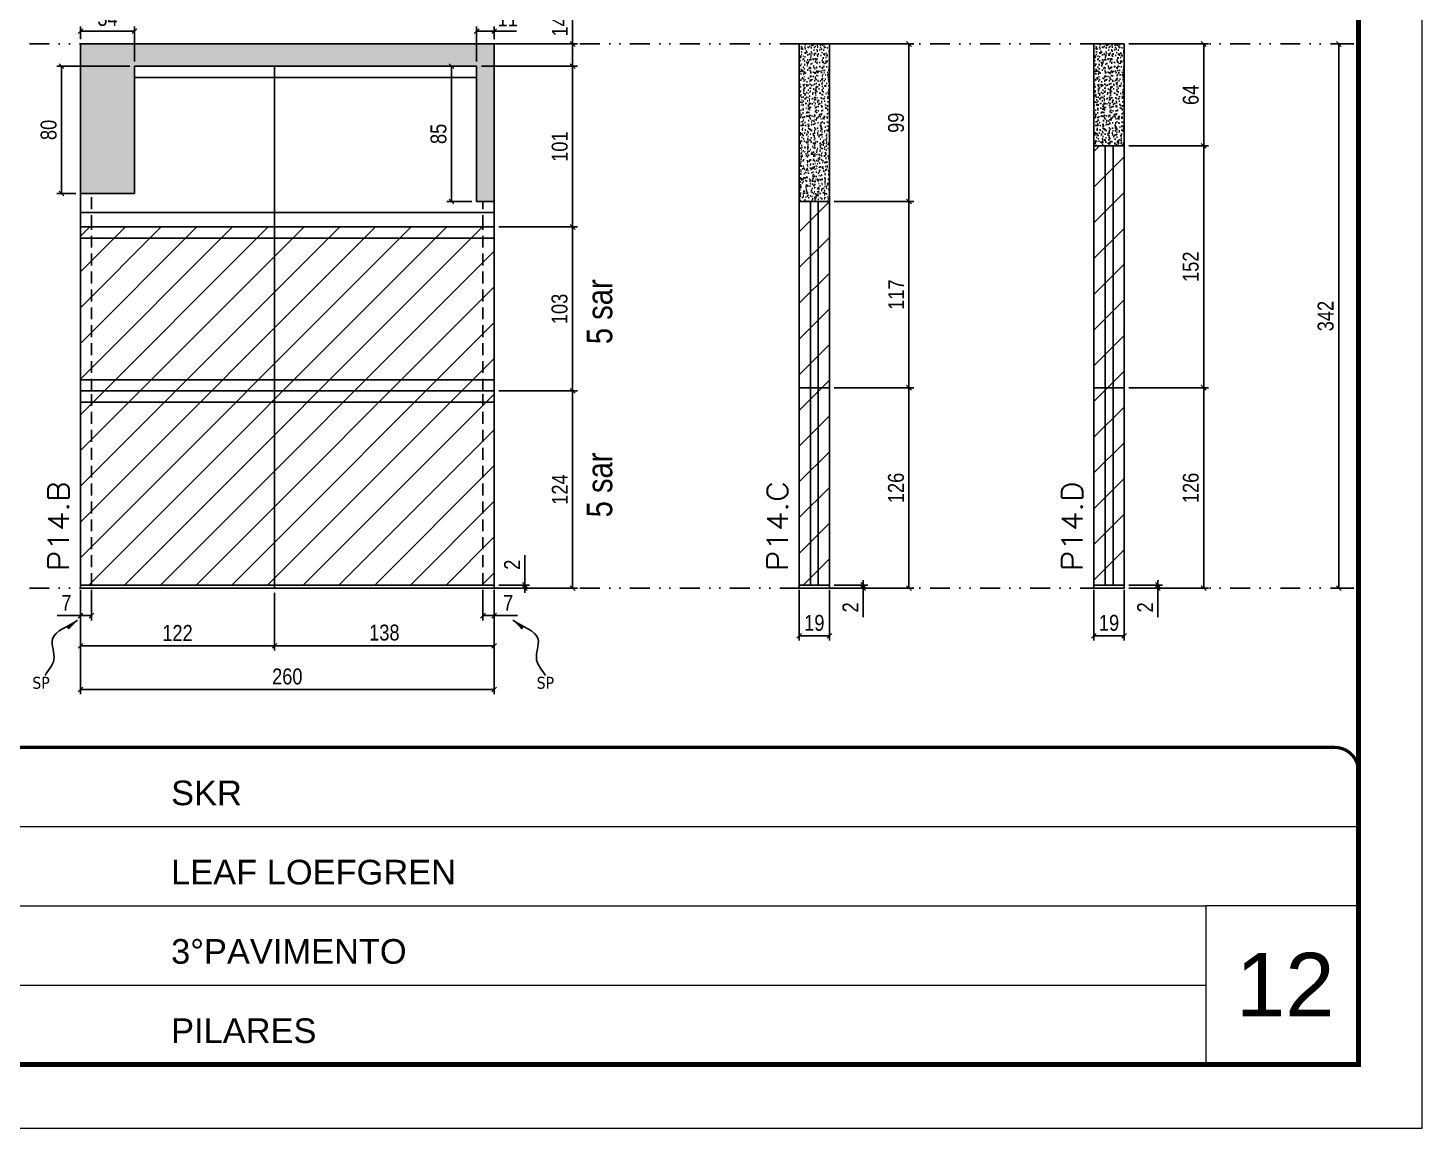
# Model space of a CAD drawing. Extents: x 14400 to 27878, y -21631 to 6985.
# Drawn here: x 19791 to 20667, y 3638 to 4329 of the extents above; entities that cross this region are included whole.
import ezdxf

# ---------------------------------------------------------------- set-up
doc = ezdxf.new("R2010")
doc.units = 0
for name, pattern in [('CONTINUO', [0]), ('DASHED', [0.75, 0.5, -0.25]), ('DIVIDE2', [0.625, 0.25, -0.125, 0, -0.125, 0, -0.125]), ('HIDDEN', [0.375, 0.25, -0.125])]:
    doc.linetypes.add(name, pattern=pattern)
for name, color, linetype, lineweight in [('CARIMBO', 255, 'Continuous', 9), ('Folhas', 255, 'Continuous', 9), ('Hachura', 251, 'Continuous', 9), ('SARRAFO DE PRESSAO', 251, 'DASHED', 9), ('Texto Seção', 7, 'Continuous', 15)]:
    doc.layers.add(name, color=color, linetype=linetype, lineweight=lineweight)
for name, color, linetype in [('COTA', 241, 'Continuous'), ('NOMENCLATURA', 7, 'Continuous'), ('Nível', 160, 'Continuous'), ('Painéis', 200, 'Continuous'), ('SARR_2.2x7', 40, 'Continuous'), ('Sarrafo de Pressão', 42, 'HIDDEN'), ('texto', 7, 'Continuous')]:
    doc.layers.add(name, color=color, linetype=linetype)
doc.styles.add('ARIAL', font='arial.ttf')
doc.styles.add('ARIAL_NARROW', font='ARIALN.TTF', dxfattribs={"height": 0.2})
doc.styles.add('COTA TECNICA', font='techl___.ttf', dxfattribs={"height": 10})
doc.styles.add('COTA TECNICA-50', font='techl___.ttf', dxfattribs={"height": 10})
doc.styles.add('REGUA-120', font='ROMANS.shx', dxfattribs={"height": 15})
doc.styles.get("Standard").update_dxf_attribs({"font": 'arial.ttf'})
doc.dimstyles.new('COTA PAINEL-50', dxfattribs={"dimtxt": 10, "dimasz": 3, "dimexe": 3, "dimexo": 3, "dimgap": 3, "dimtad": 1, "dimdec": 1, "dimzin": 12, "dimdsep": 46, "dimtxsty": 'COTA TECNICA-50', "dimblk1": 'OBLIQUE', "dimblk2": 'OBLIQUE', "dimsah": 1, "dimcen": 0.9, "dimclrd": 4, "dimclre": 4, "dimclrt": 240, "dimadec": 1, "dimazin": 3, "dimtfac": 1, "dimtdec": 1, "dimtmove": 0, "dimatfit": 3, "dimfxl": 1, "dimtolj": 1, "dimtzin": 12, "dimarcsym": 0})
doc.dimstyles.new('PAINEL', dxfattribs={"dimtxt": 10, "dimasz": 3, "dimexe": 3, "dimexo": 3, "dimgap": 3, "dimtad": 1, "dimdec": 1, "dimzin": 12, "dimdsep": 46, "dimtxsty": 'COTA TECNICA', "dimblk1": 'OBLIQUE', "dimblk2": 'OBLIQUE', "dimsah": 1, "dimcen": 0.9, "dimclrd": 4, "dimclre": 4, "dimclrt": 240, "dimadec": 1, "dimazin": 3, "dimtfac": 1, "dimtdec": 1, "dimtmove": 0, "dimatfit": 3, "dimfxl": 1, "dimtolj": 1, "dimtzin": 12, "dimarcsym": 0})
doc.dimstyles.get("Standard").update_dxf_attribs({"dimtxt": 0.18, "dimasz": 0.18, "dimexe": 0.18, "dimexo": 0.0625, "dimgap": 0.09, "dimtad": 0, "dimtih": 1, "dimtoh": 1, "dimdec": 4, "dimzin": 0, "dimdsep": 46, "dimtxsty": 'Standard', "dimcen": 0.09, "dimadec": 0, "dimazin": 0, "dimtfac": 1, "dimtdec": 4, "dimtofl": 0, "dimtmove": 0, "dimatfit": 3, "dimfxl": 1, "dimtolj": 1, "dimtzin": 0, "dimarcsym": 0})

# ---------------------------------------------------------------- blocks, each defined once
blk = doc.blocks.new('9999999999')
at = {"color": 30, "linetype": 'CONTINUO'}
for p, q in [((98564.56, 34379.64), (99583.98, 34379.64)), ((98564.56, 34329.83), (99487.98, 34329.83)), ((99583.98, 34329.83), (99487.98, 34329.83)), ((99487.98, 34329.83), (99487.98, 34230.21)), ((98564.56, 34280.02), (99487.98, 34280.02))]:
    blk.add_line(p, q, dxfattribs=at)
at = {"color": 30, "linetype": 'CONTINUO', "const_width": 2}
blk.add_lwpolyline([(99583.98, 34230.21), (99583.98, 34414.45, 0.414214), (99568.98, 34429.45), (98228.98, 34429.45, 0.414214), (98213.98, 34414.45), (98213.98, 34245.21, 0.414214), (98228.98, 34230.21), (99583.98, 34230.21)], format="xyb", dxfattribs=at)
at = {"layer": 'Folhas'}
blk.add_lwpolyline([(98138.98, 34190.21), (99623.98, 34190.21), (99623.98, 35240.21), (98138.98, 35240.21)], close=True, dxfattribs=at)
at = {"layer": 'Folhas', "color": 30, "const_width": 3}
blk.add_lwpolyline([(98213.98, 34230.21), (99583.98, 34230.21), (99583.98, 35200.21), (98213.98, 35200.21)], close=True, dxfattribs=at)
at = {"color": 7, "linetype": 'Continuous', "ltscale": 5, "style": 'ARIAL'}
for s, height, p in [('SKR', 15.483, (98837.68, 34393.13)), ('LEAF LOEFGREN', 15.4829, (98837.68, 34343.32)), ('3°PAVIMENTO', 15.4829, (98837.68, 34293.51)), ('PILARES', 15.483, (98837.68, 34243.7))]:
    blk.add_text(s, height=height, dxfattribs=at).set_placement(p)
blk = doc.blocks.new('_Oblique')
at = {"color": 0, "linetype": 'ByBlock', "lineweight": -2}
blk.add_line((-0.5, -0.5), (0.5, 0.5), dxfattribs=at)
blk = doc.blocks.new('*D787')
at = {"layer": 'COTA', "color": 4, "lineweight": -2, "transparency": 16777216}
for p, q in [((20460.69, 3975.86), (20460.69, 3943.97)), ((20479.69, 3975.86), (20479.69, 3943.97)), ((20460.69, 3946.97), (20479.69, 3946.97))]:
    blk.add_line(p, q, dxfattribs=at)
at = {"layer": 'Defpoints', "color": 0, "transparency": 16777216}
for p in [(20460.69, 3978.86), (20479.69, 3978.86), (20479.69, 3946.97)]:
    blk.add_point(p, dxfattribs=at)
at = {"layer": 'COTA', "color": 4, "lineweight": -2, "transparency": 16777216, "xscale": 3, "yscale": 3, "zscale": 3, "rotation": 180}
blk.add_blockref('_Oblique', (20460.69, 3946.97), dxfattribs=at)
at = {"layer": 'COTA', "color": 4, "lineweight": -2, "transparency": 16777216, "xscale": 3, "yscale": 3, "zscale": 3}
blk.add_blockref('_Oblique', (20479.69, 3946.97), dxfattribs=at)
at = {"layer": 'COTA', "color": 240, "transparency": 16777216, "insert": (20470.19, 3955.05), "char_height": 10, "attachment_point": 5, "style": 'COTA TECNICA'}
blk.add_mtext('\\A1;19', dxfattribs=at)
blk = doc.blocks.new('*D788')
at = {"layer": 'COTA', "color": 4, "lineweight": -2, "transparency": 16777216}
for p, q in [((20482.69, 3978.86), (20503.88, 3978.86)), ((20500.88, 3978.86), (20500.88, 3981.86)), ((20500.88, 3978.86), (20500.88, 3976.86)), ((20482.69, 3976.86), (20503.88, 3976.86)), ((20500.88, 3976.86), (20500.88, 3958.75))]:
    blk.add_line(p, q, dxfattribs=at)
at = {"layer": 'Defpoints', "color": 0, "transparency": 16777216}
for p in [(20479.69, 3978.86), (20500.88, 3978.86), (20479.69, 3976.86)]:
    blk.add_point(p, dxfattribs=at)
at = {"layer": 'COTA', "color": 4, "lineweight": -2, "transparency": 16777216, "xscale": 3, "yscale": 3, "zscale": 3}
for p, rotation in [((20500.88, 3978.86), 270), ((20500.88, 3976.86), 90)]:
    blk.add_blockref('_Oblique', p, dxfattribs=dict(at, rotation=rotation))
at = {"layer": 'COTA', "color": 240, "transparency": 16777216, "insert": (20492.88, 3964.8), "char_height": 10, "attachment_point": 5, "rotation": 90, "style": 'COTA TECNICA-50'}
blk.add_mtext('\\A1;2', dxfattribs=at)
blk = doc.blocks.new('*D794')
at = {"layer": 'COTA', "color": 4, "linetype": 'ByBlock', "lineweight": -2, "transparency": 16777216}
for p, q in [((20482.69, 4318.86), (20532.68, 4318.86)), ((20529.68, 4318.86), (20529.68, 4254.86)), ((20482.69, 4254.86), (20532.68, 4254.86))]:
    blk.add_line(p, q, dxfattribs=at)
at = {"layer": 'Defpoints', "color": 0, "linetype": 'ByBlock', "transparency": 16777216}
for p in [(20479.69, 4318.86), (20479.69, 4254.86), (20529.68, 4254.86)]:
    blk.add_point(p, dxfattribs=at)
at = {"layer": 'COTA', "color": 4, "linetype": 'ByBlock', "lineweight": -2, "transparency": 16777216, "xscale": 3, "yscale": 3, "zscale": 3}
for p, rotation in [((20529.68, 4318.86), 90), ((20529.68, 4254.86), 270)]:
    blk.add_blockref('_Oblique', p, dxfattribs=dict(at, rotation=rotation))
at = {"layer": 'COTA', "color": 240, "linetype": 'ByBlock', "transparency": 16777216, "insert": (20521.58, 4286.86), "char_height": 10, "attachment_point": 5, "rotation": 90, "style": 'COTA TECNICA'}
blk.add_mtext('\\A1;64', dxfattribs=at)
blk = doc.blocks.new('*D789')
at = {"layer": 'COTA', "color": 4, "lineweight": -2, "transparency": 16777216}
for p, q in [((20482.69, 4102.86), (20532.68, 4102.86)), ((20529.68, 3976.86), (20529.68, 4102.86)), ((20482.69, 3976.86), (20532.68, 3976.86))]:
    blk.add_line(p, q, dxfattribs=at)
at = {"layer": 'Defpoints', "color": 0, "transparency": 16777216}
for p in [(20479.69, 4102.86), (20529.68, 4102.86), (20479.69, 3976.86)]:
    blk.add_point(p, dxfattribs=at)
at = {"layer": 'COTA', "color": 4, "lineweight": -2, "transparency": 16777216, "xscale": 3, "yscale": 3, "zscale": 3}
for p, rotation in [((20529.68, 4102.86), 90), ((20529.68, 3976.86), 270)]:
    blk.add_blockref('_Oblique', p, dxfattribs=dict(at, rotation=rotation))
at = {"layer": 'COTA', "color": 240, "transparency": 16777216, "insert": (20521.58, 4039.86), "char_height": 10, "attachment_point": 5, "rotation": 90, "style": 'COTA TECNICA-50'}
blk.add_mtext('\\A1;126', dxfattribs=at)
blk = doc.blocks.new('*D795')
at = {"layer": 'COTA', "color": 4, "lineweight": -2, "transparency": 16777216}
for p, q in [((20482.69, 4254.86), (20532.68, 4254.86)), ((20529.68, 4102.86), (20529.68, 4254.86)), ((20482.69, 4102.86), (20532.68, 4102.86))]:
    blk.add_line(p, q, dxfattribs=at)
at = {"layer": 'Defpoints', "color": 0, "transparency": 16777216}
for p in [(20479.69, 4254.86), (20529.68, 4254.86), (20479.69, 4102.86)]:
    blk.add_point(p, dxfattribs=at)
at = {"layer": 'COTA', "color": 4, "lineweight": -2, "transparency": 16777216, "xscale": 3, "yscale": 3, "zscale": 3}
for p, rotation in [((20529.68, 4254.86), 90), ((20529.68, 4102.86), 270)]:
    blk.add_blockref('_Oblique', p, dxfattribs=dict(at, rotation=rotation))
at = {"layer": 'COTA', "color": 240, "transparency": 16777216, "insert": (20521.57, 4178.86), "char_height": 10, "attachment_point": 5, "rotation": 90, "style": 'COTA TECNICA'}
blk.add_mtext('\\A1;152', dxfattribs=at)
blk = doc.blocks.new('*D1877')
at = {"layer": 'COTA', "color": 4, "lineweight": -2, "transparency": 16777216}
for p, q in [((20623.97, 4318.86), (20611.59, 4318.86)), ((20614.59, 3976.86), (20614.59, 4318.86)), ((20623.97, 3976.86), (20611.59, 3976.86))]:
    blk.add_line(p, q, dxfattribs=at)
at = {"layer": 'Defpoints', "color": 0, "transparency": 16777216}
for p in [(20614.59, 4318.86), (20626.97, 4318.86), (20626.97, 3976.86)]:
    blk.add_point(p, dxfattribs=at)
at = {"layer": 'COTA', "color": 4, "lineweight": -2, "transparency": 16777216, "xscale": 3, "yscale": 3, "zscale": 3}
for p, rotation in [((20614.59, 4318.86), 90), ((20614.59, 3976.86), 270)]:
    blk.add_blockref('_Oblique', p, dxfattribs=dict(at, rotation=rotation))
at = {"layer": 'COTA', "color": 240, "transparency": 16777216, "insert": (20606.37, 4147.86), "char_height": 10, "attachment_point": 5, "rotation": 90, "style": 'COTA TECNICA'}
blk.add_mtext('\\A1;342', dxfattribs=at)
blk = doc.blocks.new('*D4103')
at = {"layer": 'COTA', "color": 4, "lineweight": -2, "transparency": 16777216}
for p, q in [((20275.46, 3975.86), (20275.46, 3943.97)), ((20294.46, 3975.86), (20294.46, 3943.97)), ((20275.46, 3946.97), (20294.46, 3946.97))]:
    blk.add_line(p, q, dxfattribs=at)
at = {"layer": 'Defpoints', "color": 0, "transparency": 16777216}
for p in [(20275.46, 3978.86), (20294.46, 3978.86), (20294.46, 3946.97)]:
    blk.add_point(p, dxfattribs=at)
at = {"layer": 'COTA', "color": 4, "lineweight": -2, "transparency": 16777216, "xscale": 3, "yscale": 3, "zscale": 3, "rotation": 180}
blk.add_blockref('_Oblique', (20275.46, 3946.97), dxfattribs=at)
at = {"layer": 'COTA', "color": 4, "lineweight": -2, "transparency": 16777216, "xscale": 3, "yscale": 3, "zscale": 3}
blk.add_blockref('_Oblique', (20294.46, 3946.97), dxfattribs=at)
at = {"layer": 'COTA', "color": 240, "transparency": 16777216, "insert": (20284.96, 3955.05), "char_height": 10, "attachment_point": 5, "style": 'COTA TECNICA'}
blk.add_mtext('\\A1;19', dxfattribs=at)
blk = doc.blocks.new('*D4104')
at = {"layer": 'COTA', "color": 4, "lineweight": -2, "transparency": 16777216}
for p, q in [((20297.46, 3978.86), (20318.65, 3978.86)), ((20315.65, 3978.86), (20315.65, 3981.86)), ((20315.65, 3978.86), (20315.65, 3976.86)), ((20297.46, 3976.86), (20318.65, 3976.86)), ((20315.65, 3976.86), (20315.65, 3958.75))]:
    blk.add_line(p, q, dxfattribs=at)
at = {"layer": 'Defpoints', "color": 0, "transparency": 16777216}
for p in [(20294.46, 3978.86), (20315.65, 3978.86), (20294.46, 3976.86)]:
    blk.add_point(p, dxfattribs=at)
at = {"layer": 'COTA', "color": 4, "lineweight": -2, "transparency": 16777216, "xscale": 3, "yscale": 3, "zscale": 3}
for p, rotation in [((20315.65, 3978.86), 270), ((20315.65, 3976.86), 90)]:
    blk.add_blockref('_Oblique', p, dxfattribs=dict(at, rotation=rotation))
at = {"layer": 'COTA', "color": 240, "transparency": 16777216, "insert": (20307.65, 3964.8), "char_height": 10, "attachment_point": 5, "rotation": 90, "style": 'COTA TECNICA-50'}
blk.add_mtext('\\A1;2', dxfattribs=at)
blk = doc.blocks.new('*D4105')
at = {"layer": 'COTA', "color": 4, "linetype": 'ByBlock', "lineweight": -2, "transparency": 16777216}
for p, q in [((20297.46, 4318.86), (20347.45, 4318.86)), ((20344.45, 4318.86), (20344.45, 4219.86)), ((20297.46, 4219.86), (20347.45, 4219.86))]:
    blk.add_line(p, q, dxfattribs=at)
at = {"layer": 'Defpoints', "color": 0, "linetype": 'ByBlock', "transparency": 16777216}
for p in [(20294.46, 4318.86), (20294.46, 4219.86), (20344.45, 4219.86)]:
    blk.add_point(p, dxfattribs=at)
at = {"layer": 'COTA', "color": 4, "linetype": 'ByBlock', "lineweight": -2, "transparency": 16777216, "xscale": 3, "yscale": 3, "zscale": 3}
for p, rotation in [((20344.45, 4318.86), 90), ((20344.45, 4219.86), 270)]:
    blk.add_blockref('_Oblique', p, dxfattribs=dict(at, rotation=rotation))
at = {"layer": 'COTA', "color": 240, "linetype": 'ByBlock', "transparency": 16777216, "insert": (20336.36, 4269.36), "char_height": 10, "attachment_point": 5, "rotation": 90, "style": 'COTA TECNICA'}
blk.add_mtext('\\A1;99', dxfattribs=at)
blk = doc.blocks.new('*D4106')
at = {"layer": 'COTA', "color": 4, "lineweight": -2, "transparency": 16777216}
for p, q in [((20297.46, 4102.86), (20347.45, 4102.86)), ((20344.45, 3976.86), (20344.45, 4102.86)), ((20297.46, 3976.86), (20347.45, 3976.86))]:
    blk.add_line(p, q, dxfattribs=at)
at = {"layer": 'Defpoints', "color": 0, "transparency": 16777216}
for p in [(20294.46, 4102.86), (20344.45, 4102.86), (20294.46, 3976.86)]:
    blk.add_point(p, dxfattribs=at)
at = {"layer": 'COTA', "color": 4, "lineweight": -2, "transparency": 16777216, "xscale": 3, "yscale": 3, "zscale": 3}
for p, rotation in [((20344.45, 4102.86), 90), ((20344.45, 3976.86), 270)]:
    blk.add_blockref('_Oblique', p, dxfattribs=dict(at, rotation=rotation))
at = {"layer": 'COTA', "color": 240, "transparency": 16777216, "insert": (20336.34, 4039.86), "char_height": 10, "attachment_point": 5, "rotation": 90, "style": 'COTA TECNICA-50'}
blk.add_mtext('\\A1;126', dxfattribs=at)
blk = doc.blocks.new('*D4107')
at = {"layer": 'COTA', "color": 4, "lineweight": -2, "transparency": 16777216}
for p, q in [((20297.46, 4219.86), (20347.45, 4219.86)), ((20344.45, 4102.86), (20344.45, 4219.86)), ((20297.46, 4102.86), (20347.45, 4102.86))]:
    blk.add_line(p, q, dxfattribs=at)
at = {"layer": 'Defpoints', "color": 0, "transparency": 16777216}
for p in [(20294.46, 4219.86), (20344.45, 4219.86), (20294.46, 4102.86)]:
    blk.add_point(p, dxfattribs=at)
at = {"layer": 'COTA', "color": 4, "lineweight": -2, "transparency": 16777216, "xscale": 3, "yscale": 3, "zscale": 3}
for p, rotation in [((20344.45, 4219.86), 90), ((20344.45, 4102.86), 270)]:
    blk.add_blockref('_Oblique', p, dxfattribs=dict(at, rotation=rotation))
at = {"layer": 'COTA', "color": 240, "transparency": 16777216, "insert": (20336.37, 4161.36), "char_height": 10, "attachment_point": 5, "rotation": 90, "style": 'COTA TECNICA'}
blk.add_mtext('\\A1;117', dxfattribs=at)
blk = doc.blocks.new('*D4109')
at = {"layer": 'COTA', "color": 4, "lineweight": -2, "transparency": 16777216}
for p, q in [((19823.7, 3975.86), (19823.7, 3910.24)), ((20083.7, 3975.86), (20083.7, 3910.24)), ((20083.7, 3913.24), (19823.7, 3913.24))]:
    blk.add_line(p, q, dxfattribs=at)
at = {"layer": 'Defpoints', "color": 0, "transparency": 16777216}
for p in [(19823.7, 3978.86), (20083.7, 3978.86), (19823.7, 3913.24)]:
    blk.add_point(p, dxfattribs=at)
at = {"layer": 'COTA', "color": 4, "lineweight": -2, "transparency": 16777216, "xscale": 3, "yscale": 3, "zscale": 3, "rotation": 180}
blk.add_blockref('_Oblique', (19823.7, 3913.24), dxfattribs=at)
at = {"layer": 'COTA', "color": 4, "lineweight": -2, "transparency": 16777216, "xscale": 3, "yscale": 3, "zscale": 3}
blk.add_blockref('_Oblique', (20083.7, 3913.24), dxfattribs=at)
at = {"layer": 'COTA', "color": 240, "transparency": 16777216, "insert": (19953.7, 3921.35), "char_height": 10, "attachment_point": 5, "style": 'COTA TECNICA'}
blk.add_mtext('\\A1;260', dxfattribs=at)
blk = doc.blocks.new('*D4110')
at = {"layer": 'COTA', "color": 4, "lineweight": -2, "transparency": 16777216}
for p, q in [((20076.7, 3975.86), (20076.7, 3956.62)), ((20083.7, 3973.86), (20083.7, 3956.62)), ((20076.7, 3959.62), (20083.7, 3959.62)), ((20083.7, 3959.62), (20098.43, 3959.62))]:
    blk.add_line(p, q, dxfattribs=at)
at = {"layer": 'Defpoints', "color": 0, "transparency": 16777216}
for p in [(20076.7, 3978.86), (20083.7, 3976.86), (20083.7, 3959.62)]:
    blk.add_point(p, dxfattribs=at)
at = {"layer": 'COTA', "color": 4, "lineweight": -2, "transparency": 16777216, "xscale": 3, "yscale": 3, "zscale": 3, "rotation": 180}
blk.add_blockref('_Oblique', (20076.7, 3959.62), dxfattribs=at)
at = {"layer": 'COTA', "color": 4, "lineweight": -2, "transparency": 16777216, "xscale": 3, "yscale": 3, "zscale": 3}
blk.add_blockref('_Oblique', (20083.7, 3959.62), dxfattribs=at)
at = {"layer": 'COTA', "color": 240, "transparency": 16777216, "insert": (20092.56, 3967.69), "char_height": 10, "attachment_point": 5, "style": 'COTA TECNICA-50'}
blk.add_mtext('\\A1;7', dxfattribs=at)
blk = doc.blocks.new('*D4111')
at = {"layer": 'COTA', "color": 4, "lineweight": -2, "transparency": 16777216}
for p, q in [((19823.7, 3973.86), (19823.7, 3956.62)), ((19830.7, 3975.86), (19830.7, 3956.62)), ((19823.7, 3959.62), (19808.97, 3959.62)), ((19830.7, 3959.62), (19823.7, 3959.62))]:
    blk.add_line(p, q, dxfattribs=at)
at = {"layer": 'Defpoints', "color": 0, "transparency": 16777216}
for p in [(19830.7, 3978.86), (19823.7, 3976.86), (19823.7, 3959.62)]:
    blk.add_point(p, dxfattribs=at)
at = {"layer": 'COTA', "color": 4, "lineweight": -2, "transparency": 16777216, "xscale": 3, "yscale": 3, "zscale": 3, "rotation": 180}
blk.add_blockref('_Oblique', (19823.7, 3959.62), dxfattribs=at)
at = {"layer": 'COTA', "color": 4, "lineweight": -2, "transparency": 16777216, "xscale": 3, "yscale": 3, "zscale": 3}
blk.add_blockref('_Oblique', (19830.7, 3959.62), dxfattribs=at)
at = {"layer": 'COTA', "color": 240, "transparency": 16777216, "insert": (19814.83, 3967.69), "char_height": 10, "attachment_point": 5, "style": 'COTA TECNICA-50'}
blk.add_mtext('\\A1;7', dxfattribs=at)
blk = doc.blocks.new('*D4112')
at = {"layer": 'COTA', "color": 4, "lineweight": -2, "transparency": 16777216}
for p, q in [((20102.96, 3978.86), (20102.96, 3997.66)), ((20086.7, 3978.86), (20105.96, 3978.86)), ((20102.96, 3976.86), (20102.96, 3978.86)), ((20086.7, 3976.86), (20105.96, 3976.86)), ((20102.96, 3976.86), (20102.96, 3973.86))]:
    blk.add_line(p, q, dxfattribs=at)
at = {"layer": 'Defpoints', "color": 0, "transparency": 16777216}
for p in [(20083.7, 3978.86), (20083.7, 3976.86), (20102.96, 3976.86)]:
    blk.add_point(p, dxfattribs=at)
at = {"layer": 'COTA', "color": 4, "lineweight": -2, "transparency": 16777216, "xscale": 3, "yscale": 3, "zscale": 3}
for p, rotation in [((20102.96, 3978.86), 270), ((20102.96, 3976.86), 90)]:
    blk.add_blockref('_Oblique', p, dxfattribs=dict(at, rotation=rotation))
at = {"layer": 'COTA', "color": 240, "transparency": 16777216, "insert": (20094.96, 3991.61), "char_height": 10, "attachment_point": 5, "rotation": 90, "style": 'COTA TECNICA-50'}
blk.add_mtext('\\A1;2', dxfattribs=at)
blk = doc.blocks.new('*D4113')
at = {"layer": 'COTA', "color": 4, "lineweight": -2, "transparency": 16777216}
for p, q in [((20133.06, 4318.86), (20133.06, 4337.98)), ((20086.7, 4318.86), (20136.06, 4318.86)), ((20133.06, 4304.86), (20133.06, 4318.86)), ((20075.7, 4304.86), (20136.06, 4304.86))]:
    blk.add_line(p, q, dxfattribs=at)
at = {"layer": 'Defpoints', "color": 0, "transparency": 16777216}
for p in [(20083.7, 4318.86), (20133.06, 4318.86), (20072.7, 4304.86)]:
    blk.add_point(p, dxfattribs=at)
at = {"layer": 'COTA', "color": 4, "lineweight": -2, "transparency": 16777216, "xscale": 3, "yscale": 3, "zscale": 3}
for p, rotation in [((20133.06, 4318.86), 90), ((20133.06, 4304.86), 270)]:
    blk.add_blockref('_Oblique', p, dxfattribs=dict(at, rotation=rotation))
at = {"layer": 'COTA', "color": 240, "transparency": 16777216, "insert": (20124.99, 4329.92), "char_height": 10, "attachment_point": 5, "rotation": 90, "style": 'COTA TECNICA-50'}
blk.add_mtext('\\A1;14', dxfattribs=at)
blk = doc.blocks.new('*D4114')
at = {"layer": 'COTA', "color": 4, "lineweight": -2, "transparency": 16777216}
for p, q in [((20086.7, 4203.86), (20136.06, 4203.86)), ((20133.06, 4100.86), (20133.06, 4203.86)), ((20086.7, 4100.86), (20136.06, 4100.86))]:
    blk.add_line(p, q, dxfattribs=at)
at = {"layer": 'Defpoints', "color": 0, "transparency": 16777216}
for p in [(20083.7, 4203.86), (20133.06, 4203.86), (20083.7, 4100.86)]:
    blk.add_point(p, dxfattribs=at)
at = {"layer": 'COTA', "color": 4, "lineweight": -2, "transparency": 16777216, "xscale": 3, "yscale": 3, "zscale": 3}
for p, rotation in [((20133.06, 4203.86), 90), ((20133.06, 4100.86), 270)]:
    blk.add_blockref('_Oblique', p, dxfattribs=dict(at, rotation=rotation))
at = {"layer": 'COTA', "color": 240, "transparency": 16777216, "insert": (20124.85, 4152.36), "char_height": 10, "attachment_point": 5, "rotation": 90, "style": 'COTA TECNICA-50'}
blk.add_mtext('\\A1;103', dxfattribs=at)
blk = doc.blocks.new('*D4115')
at = {"layer": 'COTA', "color": 4, "linetype": 'ByBlock', "lineweight": -2, "transparency": 16777216}
for p, q in [((20086.7, 4100.86), (20136.06, 4100.86)), ((20133.06, 3976.86), (20133.06, 4100.86)), ((20086.7, 3976.86), (20136.06, 3976.86))]:
    blk.add_line(p, q, dxfattribs=at)
at = {"layer": 'Defpoints', "color": 0, "linetype": 'ByBlock', "transparency": 16777216}
for p in [(20083.7, 4100.86), (20133.06, 4100.86), (20083.7, 3976.86)]:
    blk.add_point(p, dxfattribs=at)
at = {"layer": 'COTA', "color": 4, "linetype": 'ByBlock', "lineweight": -2, "transparency": 16777216, "xscale": 3, "yscale": 3, "zscale": 3}
for p, rotation in [((20133.06, 4100.86), 90), ((20133.06, 3976.86), 270)]:
    blk.add_blockref('_Oblique', p, dxfattribs=dict(at, rotation=rotation))
at = {"layer": 'COTA', "color": 240, "linetype": 'ByBlock', "transparency": 16777216, "insert": (20124.99, 4038.86), "char_height": 10, "attachment_point": 5, "rotation": 90, "style": 'COTA TECNICA'}
blk.add_mtext('\\A1;124', dxfattribs=at)
blk = doc.blocks.new('*D4116')
at = {"layer": 'COTA', "color": 4, "linetype": 'ByBlock', "lineweight": -2, "transparency": 16777216}
for p, q in [((20086.7, 4100.86), (20136.06, 4100.86)), ((20133.06, 3976.86), (20133.06, 4100.86)), ((20086.7, 3976.86), (20136.06, 3976.86))]:
    blk.add_line(p, q, dxfattribs=at)
at = {"layer": 'Defpoints', "color": 0, "linetype": 'ByBlock', "transparency": 16777216}
for p in [(20083.7, 4100.86), (20133.06, 4100.86), (20083.7, 3976.86)]:
    blk.add_point(p, dxfattribs=at)
at = {"layer": 'COTA', "color": 4, "linetype": 'ByBlock', "lineweight": -2, "transparency": 16777216, "xscale": 3, "yscale": 3, "zscale": 3}
for p, rotation in [((20133.06, 4100.86), 90), ((20133.06, 3976.86), 270)]:
    blk.add_blockref('_Oblique', p, dxfattribs=dict(at, rotation=rotation))
at = {"layer": 'COTA', "color": 240, "linetype": 'ByBlock', "transparency": 16777216, "insert": (20124.99, 4038.86), "char_height": 10, "attachment_point": 5, "rotation": 90, "style": 'COTA TECNICA'}
blk.add_mtext('\\A1;124', dxfattribs=at)
blk = doc.blocks.new('*D4117')
at = {"layer": 'COTA', "color": 4, "lineweight": -2, "transparency": 16777216}
for p, q in [((19945.7, 3973.86), (19945.7, 3937.68)), ((20083.7, 3973.86), (20083.7, 3937.68)), ((19945.7, 3940.68), (20083.7, 3940.68))]:
    blk.add_line(p, q, dxfattribs=at)
at = {"layer": 'Defpoints', "color": 0, "transparency": 16777216}
for p in [(19945.7, 3976.86), (20083.7, 3976.86), (20083.7, 3940.68)]:
    blk.add_point(p, dxfattribs=at)
at = {"layer": 'COTA', "color": 4, "lineweight": -2, "transparency": 16777216, "xscale": 3, "yscale": 3, "zscale": 3, "rotation": 180}
blk.add_blockref('_Oblique', (19945.7, 3940.68), dxfattribs=at)
at = {"layer": 'COTA', "color": 4, "lineweight": -2, "transparency": 16777216, "xscale": 3, "yscale": 3, "zscale": 3}
blk.add_blockref('_Oblique', (20083.7, 3940.68), dxfattribs=at)
at = {"layer": 'COTA', "color": 240, "transparency": 16777216, "insert": (20014.7, 3948.92), "char_height": 10, "attachment_point": 5, "style": 'COTA TECNICA'}
blk.add_mtext('\\A1;138', dxfattribs=at)
blk = doc.blocks.new('*D4118')
at = {"layer": 'COTA', "color": 4, "lineweight": -2, "transparency": 16777216}
for p, q in [((19823.7, 3973.86), (19823.7, 3937.68)), ((19945.7, 3973.86), (19945.7, 3937.68)), ((19823.7, 3940.68), (19945.7, 3940.68))]:
    blk.add_line(p, q, dxfattribs=at)
at = {"layer": 'Defpoints', "color": 0, "transparency": 16777216}
for p in [(19823.7, 3976.86), (19945.7, 3976.86), (19945.7, 3940.68)]:
    blk.add_point(p, dxfattribs=at)
at = {"layer": 'COTA', "color": 4, "lineweight": -2, "transparency": 16777216, "xscale": 3, "yscale": 3, "zscale": 3, "rotation": 180}
blk.add_blockref('_Oblique', (19823.7, 3940.68), dxfattribs=at)
at = {"layer": 'COTA', "color": 4, "lineweight": -2, "transparency": 16777216, "xscale": 3, "yscale": 3, "zscale": 3}
blk.add_blockref('_Oblique', (19945.7, 3940.68), dxfattribs=at)
at = {"layer": 'COTA', "color": 240, "transparency": 16777216, "insert": (19884.7, 3948.74), "char_height": 10, "attachment_point": 5, "style": 'COTA TECNICA'}
blk.add_mtext('\\A1;122', dxfattribs=at)
blk = doc.blocks.new('*D4119')
at = {"layer": 'COTA', "color": 4, "lineweight": -2, "transparency": 16777216}
for p, q in [((20075.7, 4304.86), (20136.06, 4304.86)), ((20133.06, 4203.86), (20133.06, 4304.86)), ((20086.7, 4203.86), (20136.06, 4203.86))]:
    blk.add_line(p, q, dxfattribs=at)
at = {"layer": 'Defpoints', "color": 0, "transparency": 16777216}
for p in [(20072.7, 4304.86), (20133.06, 4304.86), (20083.7, 4203.86)]:
    blk.add_point(p, dxfattribs=at)
at = {"layer": 'COTA', "color": 4, "lineweight": -2, "transparency": 16777216, "xscale": 3, "yscale": 3, "zscale": 3}
for p, rotation in [((20133.06, 4304.86), 90), ((20133.06, 4203.86), 270)]:
    blk.add_blockref('_Oblique', p, dxfattribs=dict(at, rotation=rotation))
at = {"layer": 'COTA', "color": 240, "transparency": 16777216, "insert": (20124.96, 4254.36), "char_height": 10, "attachment_point": 5, "rotation": 90, "style": 'COTA TECNICA'}
blk.add_mtext('\\A1;101', dxfattribs=at)
blk = doc.blocks.new('*D4120')
at = {"layer": 'COTA', "color": 4, "lineweight": -2, "transparency": 16777216}
for p, q in [((19823.7, 4321.86), (19823.7, 4329.94)), ((19857.7, 4307.86), (19857.7, 4329.94)), ((19857.7, 4326.94), (19823.7, 4326.94))]:
    blk.add_line(p, q, dxfattribs=at)
at = {"layer": 'Defpoints', "color": 0, "transparency": 16777216}
for p in [(19823.7, 4326.94), (19823.7, 4318.86), (19857.7, 4304.86)]:
    blk.add_point(p, dxfattribs=at)
at = {"layer": 'COTA', "color": 4, "lineweight": -2, "transparency": 16777216, "xscale": 3, "yscale": 3, "zscale": 3, "rotation": 180}
blk.add_blockref('_Oblique', (19823.7, 4326.94), dxfattribs=at)
at = {"layer": 'COTA', "color": 4, "lineweight": -2, "transparency": 16777216, "xscale": 3, "yscale": 3, "zscale": 3}
blk.add_blockref('_Oblique', (19857.7, 4326.94), dxfattribs=at)
at = {"layer": 'COTA', "color": 240, "transparency": 16777216, "insert": (19840.7, 4335.16), "char_height": 10, "attachment_point": 5, "style": 'COTA TECNICA'}
blk.add_mtext('\\A1;34', dxfattribs=at)
blk = doc.blocks.new('*D4121')
at = {"layer": 'COTA', "color": 4, "lineweight": -2, "transparency": 16777216}
for p, q in [((20072.7, 4307.86), (20072.7, 4329.94)), ((20083.7, 4321.86), (20083.7, 4329.94)), ((20072.7, 4326.94), (20083.7, 4326.94)), ((20083.7, 4326.94), (20097.79, 4326.94))]:
    blk.add_line(p, q, dxfattribs=at)
at = {"layer": 'Defpoints', "color": 0, "transparency": 16777216}
for p in [(20083.7, 4326.94), (20083.7, 4318.86), (20072.7, 4304.86)]:
    blk.add_point(p, dxfattribs=at)
at = {"layer": 'COTA', "color": 4, "lineweight": -2, "transparency": 16777216, "xscale": 3, "yscale": 3, "zscale": 3, "rotation": 180}
blk.add_blockref('_Oblique', (20072.7, 4326.94), dxfattribs=at)
at = {"layer": 'COTA', "color": 4, "lineweight": -2, "transparency": 16777216, "xscale": 3, "yscale": 3, "zscale": 3}
blk.add_blockref('_Oblique', (20083.7, 4326.94), dxfattribs=at)
at = {"layer": 'COTA', "color": 240, "transparency": 16777216, "insert": (20092.24, 4335), "char_height": 10, "attachment_point": 5, "style": 'COTA TECNICA'}
blk.add_mtext('\\A1;11', dxfattribs=at)
blk = doc.blocks.new('*D4122')
at = {"layer": 'COTA', "color": 4, "lineweight": -2, "transparency": 16777216}
for p, q in [((19854.7, 4304.86), (19808.84, 4304.86)), ((19811.84, 4224.86), (19811.84, 4304.86)), ((19820.7, 4224.86), (19808.84, 4224.86))]:
    blk.add_line(p, q, dxfattribs=at)
at = {"layer": 'Defpoints', "color": 0, "transparency": 16777216}
for p in [(19811.84, 4304.86), (19857.7, 4304.86), (19823.7, 4224.86)]:
    blk.add_point(p, dxfattribs=at)
at = {"layer": 'COTA', "color": 4, "lineweight": -2, "transparency": 16777216, "xscale": 3, "yscale": 3, "zscale": 3}
for p, rotation in [((19811.84, 4304.86), 90), ((19811.84, 4224.86), 270)]:
    blk.add_blockref('_Oblique', p, dxfattribs=dict(at, rotation=rotation))
at = {"layer": 'COTA', "color": 240, "transparency": 16777216, "insert": (19803.72, 4264.86), "char_height": 10, "attachment_point": 5, "rotation": 90, "style": 'COTA TECNICA'}
blk.add_mtext('\\A1;80', dxfattribs=at)
blk = doc.blocks.new('*D4123')
at = {"layer": 'COTA', "color": 4, "lineweight": -2, "transparency": 16777216}
for p, q in [((20069.7, 4304.86), (20053.9, 4304.86)), ((20056.9, 4219.86), (20056.9, 4304.86)), ((20069.7, 4219.86), (20053.9, 4219.86))]:
    blk.add_line(p, q, dxfattribs=at)
at = {"layer": 'Defpoints', "color": 0, "transparency": 16777216}
for p in [(20056.9, 4304.86), (20072.7, 4304.86), (20072.7, 4219.86)]:
    blk.add_point(p, dxfattribs=at)
at = {"layer": 'COTA', "color": 4, "lineweight": -2, "transparency": 16777216, "xscale": 3, "yscale": 3, "zscale": 3}
for p, rotation in [((20056.9, 4304.86), 90), ((20056.9, 4219.86), 270)]:
    blk.add_blockref('_Oblique', p, dxfattribs=dict(at, rotation=rotation))
at = {"layer": 'COTA', "color": 240, "transparency": 16777216, "insert": (20048.77, 4262.36), "char_height": 10, "attachment_point": 5, "rotation": 90, "style": 'COTA TECNICA'}
blk.add_mtext('\\A1;85', dxfattribs=at)

msp = doc.modelspace()

# ---------------------------------------------------------------- hatches: boundary and pattern name
at = {"layer": 'COTA'}
h = msp.add_hatch(dxfattribs=at)
h.set_pattern_fill('AR-CONC', color=256, scale=0.03)
h.set_pattern_definition([(50, (451.1795, 0), (5.4655401, -0.4781726), [0.5715, -6.2865]), (355, (451.1795, 0), (-1.0573026, 5.7317054), [0.4572, -5.0292175]), (100.451445, (451.635, -0.04), (4.4082374, 5.2535326), [0.4857003, -5.3427073]), (46.1842, (451.1795, 1.524), (8.1323712, -1.2612698), [0.85725, -9.42975]), (96.635558, (451.857, 1.419), (7.122124, 7.4227837), [0.7285507, -8.0140682]), (351.18415, (451.1795, 1.524), (7.122124, 7.4227837), [0.685799, -7.543792]), (21, (451.9415, 1.143), (4.5484317, -3.0679559), [0.5715, -6.2865]), (326, (451.9415, 1.143), (1.8540609, 5.525639), [0.4572, -5.0292]), (71.451445, (452.3205, 0.8873), (6.4024926, 2.457683), [0.4857003, -5.3426981]), (37.5, (451.1795, 0), (0.0926581, 2.53665117), [0, -4.96824, 0, -5.1054, 0, -5.04825]), (7.5, (451.1795, 0), (2.00458988, 3.00541724), [0, -2.91084, 0, -4.85394, 0, -1.92405]), (327.5, (449.4802, 0), (4.06771786, -0.17186232), [0, -1.905, 0, -5.9436, 0, -7.8867]), (317.5, (448.7182, 0), (4.44387544, 0.7627947), [0, -2.4765, 0, -3.94716, 0, -5.6007])])
h.paths.add_polyline_path([(20072.7, 4219.86), (20083.7, 4219.86), (20083.7, 4318.86), (19823.7, 4318.86), (19823.7, 4224.86), (19857.7, 4224.86), (19857.7, 4304.86), (20072.7, 4304.86)])
h = msp.add_hatch(dxfattribs=at)
h.set_pattern_fill('AR-CONC', color=256, scale=0.03)
h.set_pattern_definition([(50, (4592.593, -20.976), (5.4655401, -0.4781726), [0.5715, -6.2865]), (355, (4592.593, -20.976), (-1.0573026, 5.7317054), [0.4572, -5.0292175]), (100.451445, (4593.0485, -21.016), (4.4082374, 5.2535326), [0.4857003, -5.3427073]), (46.1842, (4592.593, -19.452), (8.1323712, -1.2612698), [0.85725, -9.42975]), (96.63556, (4593.271, -19.557), (7.122124, 7.4227837), [0.7285507, -8.0140682]), (351.18415, (4592.593, -19.452), (7.122124, 7.4227837), [0.685799, -7.543792]), (21, (4593.355, -19.833), (4.5484317, -3.067956), [0.5715, -6.2865]), (326, (4593.355, -19.833), (1.8540609, 5.525639), [0.4572, -5.0292]), (71.451445, (4593.734, -20.089), (6.4024926, 2.457683), [0.4857003, -5.3426981]), (37.5, (4592.593, -20.9761), (0.0926581, 2.53665117), [0, -4.96824, 0, -5.1054, 0, -5.04825]), (7.5, (4592.593, -20.976), (2.00458988, 3.00541724), [0, -2.91084, 0, -4.85394, 0, -1.92405]), (327.5, (4590.8938, -20.9761), (4.06771786, -0.17186232), [0, -1.905, 0, -5.9436, 0, -7.8867]), (317.5, (4590.1318, -20.976), (4.44387544, 0.7627947), [0, -2.4765, 0, -3.94716, 0, -5.6007])])
h.paths.add_polyline_path([(20294.46, 4318.86), (20275.46, 4318.86), (20275.46, 4219.86), (20294.46, 4219.86)])
h = msp.add_hatch(dxfattribs=at)
h.set_pattern_fill('AR-CONC', color=256, scale=0.03)
h.set_pattern_definition([(50, (4777.8246, -20.976), (5.4655401, -0.4781726), [0.5715, -6.2865]), (355, (4777.8246, -20.976), (-1.0573026, 5.7317054), [0.4572, -5.0292175]), (100.451445, (4778.28, -21.016), (4.4082374, 5.2535326), [0.4857003, -5.3427073]), (46.1842, (4777.8246, -19.452), (8.1323712, -1.2612698), [0.85725, -9.42975]), (96.63556, (4778.502, -19.557), (7.122124, 7.4227837), [0.7285507, -8.0140682]), (351.18415, (4777.825, -19.452), (7.122124, 7.4227837), [0.685799, -7.543792]), (21, (4778.5866, -19.833), (4.5484317, -3.067956), [0.5715, -6.2865]), (326, (4778.5866, -19.833), (1.8540609, 5.525639), [0.4572, -5.0292]), (71.451445, (4778.9656, -20.089), (6.4024926, 2.457683), [0.4857003, -5.3426981]), (37.5, (4777.8246, -20.9761), (0.0926581, 2.53665117), [0, -4.96824, 0, -5.1054, 0, -5.04825]), (7.5, (4777.8246, -20.976), (2.00458988, 3.00541724), [0, -2.91084, 0, -4.85394, 0, -1.92405]), (327.5, (4776.1253, -20.9761), (4.06771786, -0.17186232), [0, -1.905, 0, -5.9436, 0, -7.8867]), (317.5, (4775.3633, -20.976), (4.44387544, 0.7627947), [0, -2.4765, 0, -3.94716, 0, -5.6007])])
h.paths.add_polyline_path([(20479.69, 4318.86), (20460.69, 4318.86), (20460.69, 4254.86), (20479.69, 4254.86)])
at = {"layer": 'Hachura'}
h = msp.add_hatch(dxfattribs=at)
h.set_pattern_fill('ANSI31', color=256, scale=5)
h.paths.add_polyline_path([(19372.52, 4203.86), (19372.52, 4100.86), (19494.52, 4100.86), (19494.52, 4203.86)])
h.paths.add_polyline_path([(19494.52, 4100.86), (19372.52, 4100.86), (19372.52, 3978.86), (19494.52, 3978.86)])
h.paths.add_polyline_path([(19494.52, 4100.86), (19494.52, 3978.86), (19632.52, 3978.86), (19632.52, 4100.86)])
h.paths.add_polyline_path([(19632.52, 4100.86), (19632.52, 4203.86), (19494.52, 4203.86), (19494.52, 4100.86)])
h.paths.add_polyline_path([(19823.7, 4203.86), (19823.7, 4100.86), (19945.7, 4100.86), (19945.7, 4203.86)])
h.paths.add_polyline_path([(20083.7, 4100.86), (20083.7, 4203.86), (19945.7, 4203.86), (19945.7, 4100.86)])
h.paths.add_polyline_path([(19945.7, 4100.86), (19945.7, 3978.86), (20083.7, 3978.86), (20083.7, 4100.86)])
h.paths.add_polyline_path([(19823.7, 3978.86), (19945.7, 3978.86), (19945.7, 4100.86), (19823.7, 4100.86)])
h.paths.add_polyline_path([(20275.46, 3978.86), (20294.46, 3978.86), (20294.46, 4102.86), (20275.46, 4102.86)])
h.paths.add_polyline_path([(20275.46, 4102.86), (20294.46, 4102.86), (20294.46, 4219.86), (20275.46, 4219.86)])
h.paths.add_polyline_path([(20460.69, 4102.86), (20479.69, 4102.86), (20479.69, 4254.86), (20460.69, 4254.86)])
h.paths.add_polyline_path([(20460.69, 3978.86), (20479.69, 3978.86), (20479.69, 4102.86), (20460.69, 4102.86)])

# ---------------------------------------------------------------- linework, layer by layer
at = {"layer": 'COTA', "linetype": 'ByBlock'}
for p, q in [((20083.7, 4318.86), (19823.7, 4318.86)), ((19823.7, 4224.86), (19823.7, 4318.86)), ((20083.7, 4219.86), (20083.7, 4318.86))]:
    msp.add_line(p, q, dxfattribs=at)
for points in [[(20275.46, 4219.86), (20294.46, 4219.86), (20294.46, 4318.86), (20275.46, 4318.86)], [(20460.69, 4254.86), (20479.69, 4254.86), (20479.69, 4318.86), (20460.69, 4318.86)]]:
    msp.add_lwpolyline(points, close=True, dxfattribs=at)
at = {"layer": 'Nível', "color": 4, "linetype": 'DIVIDE2', "ltscale": 50}
for p, q in [((19256.97, 4318.86), (20626.97, 4318.86)), ((19256.97, 3976.86), (20626.97, 3976.86))]:
    msp.add_line(p, q, dxfattribs=at)
at = {"layer": 'Painéis'}
for p, q in [((19857.7, 4304.86), (20072.7, 4304.86)), ((19857.7, 4304.86), (19857.7, 4224.86)), ((19945.7, 3976.86), (19945.7, 4304.86)), ((20072.7, 4219.86), (20072.7, 4304.86)), ((20460.69, 4254.86), (20460.69, 3978.86)), ((20460.69, 4254.86), (20479.69, 4254.86)), ((20479.69, 4254.86), (20479.69, 3978.86)), ((19823.7, 4224.86), (19823.7, 3978.86)), ((19857.7, 4224.86), (19823.7, 4224.86)), ((20083.7, 4219.86), (20072.7, 4219.86)), ((20083.7, 3978.86), (20083.7, 4219.86)), ((20275.46, 4219.86), (20275.46, 3978.86)), ((20275.46, 4219.86), (20294.46, 4219.86)), ((20294.46, 4219.86), (20294.46, 3978.86)), ((19823.7, 4203.86), (20083.7, 4203.86)), ((20294.46, 4102.86), (20275.46, 4102.86)), ((20479.69, 4102.86), (20460.69, 4102.86)), ((19823.7, 4100.86), (20083.7, 4100.86)), ((20275.46, 3978.86), (20294.46, 3978.86)), ((20275.46, 3978.86), (20294.46, 3978.86)), ((20275.46, 3976.86), (20275.46, 3978.86)), ((20294.46, 3978.86), (20294.46, 3976.86)), ((20460.69, 3978.86), (20479.69, 3978.86)), ((20460.69, 3978.86), (20479.69, 3978.86)), ((20460.69, 3976.86), (20460.69, 3978.86)), ((20479.69, 3978.86), (20479.69, 3976.86)), ((20294.46, 3976.86), (20275.46, 3976.86)), ((20479.69, 3976.86), (20460.69, 3976.86))]:
    msp.add_line(p, q, dxfattribs=at)
msp.add_lwpolyline([(20083.7, 3978.86), (19823.7, 3978.86), (19823.7, 3976.86), (20083.7, 3976.86)], close=True, dxfattribs=at)
at = {"layer": 'SARR_2.2x7'}
for p, q in [((19857.7, 4297.86), (20072.7, 4297.86)), ((20467.69, 4254.88), (20467.69, 4102.86)), ((20472.69, 4254.88), (20472.69, 4102.86)), ((20282.46, 4219.88), (20282.46, 4102.86)), ((20287.46, 4219.88), (20287.46, 4102.86)), ((19823.7, 4212.86), (20083.7, 4212.86)), ((19823.7, 4196.86), (20083.7, 4196.86)), ((19823.7, 4107.86), (20083.7, 4107.86)), ((20282.46, 4102.86), (20282.46, 3978.86)), ((20287.46, 4102.86), (20287.46, 3978.86)), ((20467.69, 4102.86), (20467.69, 3978.86)), ((20472.69, 4102.86), (20472.69, 3978.86)), ((19823.7, 4093.86), (20083.7, 4093.86))]:
    msp.add_line(p, q, dxfattribs=at)
at = {"layer": 'Sarrafo de Pressão', "ltscale": 30}
for p, q in [((19830.7, 4203.86), (19830.7, 4224.86)), ((20076.7, 4203.86), (20076.7, 4219.86)), ((19830.7, 4100.86), (19830.7, 4203.86)), ((20076.7, 4100.86), (20076.7, 4203.86)), ((19830.7, 3978.86), (19830.7, 4100.86)), ((20076.7, 3978.86), (20076.7, 4100.86))]:
    msp.add_line(p, q, dxfattribs=at)

# ---------------------------------------------------------------- block references
at = {"layer": 'SARRAFO DE PRESSAO', "color": 6, "linetype": 'ByBlock'}
msp.add_blockref('9999999999', (-78957.01, -30552.63), dxfattribs=at)

# ---------------------------------------------------------------- texts
at = {"layer": 'CARIMBO', "style": 'ARIAL'}
msp.add_text('12', height=40, dxfattribs=at).set_placement((20549.83, 3707.72))
at = {"layer": 'NOMENCLATURA', "style": 'ARIAL_NARROW'}
for p in [(20157.94, 4130.22), (20157.94, 4021.38)]:
    msp.add_text('5 sar', height=16, rotation=90, dxfattribs=at).set_placement(p)
at = {"layer": 'texto', "color": 0, "char_height": 7.5, "attachment_point": 5}
for insert in [(19798.92, 3917.37), (20115.94, 3917.37)]:
    msp.add_mtext('{\\fTahoma|b0|i0|c0|p34;\\C4;SP}', dxfattribs=dict(at, insert=insert))
at = {"layer": 'Texto Seção', "style": 'REGUA-120', "width": 1.1}
for s, p in [('P14.B', (19816.45, 3987.62)), ('P14.C', (20268.21, 3987.62)), ('P14.D', (20453.44, 3987.62))]:
    msp.add_text(s, height=13, rotation=90, dxfattribs=at).set_placement(p)

# ---------------------------------------------------------------- dimensions: what is measured, and where the dimension line sits
at = {"layer": 'COTA'}
for base, p1, p2, dimstyle, picture, middle in [((19823.7, 4326.94), (19857.7, 4304.86), (19823.7, 4318.86), 'PAINEL', '*D4120', (19840.7, 4335.16)), ((20083.7, 4326.94), (20072.7, 4304.86), (20083.7, 4318.86), 'PAINEL', '*D4121', (20092.24, 4335)), ((20083.7, 3959.62), (20076.7, 3978.86), (20083.7, 3976.86), 'COTA PAINEL-50', '*D4110', (20092.56, 3967.69)), ((19945.7, 3940.68), (19823.7, 3976.86), (19945.7, 3976.86), 'PAINEL', '*D4118', (19884.7, 3948.74))]:
    dim = msp.add_linear_dim(base=base, p1=p1, p2=p2, dimstyle=dimstyle, dxfattribs=at)
    dim.commit()
    dim.dimension.update_dxf_attribs({"geometry": picture, "text_midpoint": middle})
for base, p1, p2, angle, dimstyle, picture, middle in [((20133.06, 4318.86), (20072.7, 4304.86), (20083.7, 4318.86), 90, 'COTA PAINEL-50', '*D4113', (20124.99, 4329.92)), ((20614.59, 4318.86), (20626.97, 3976.86), (20626.97, 4318.86), 90, 'PAINEL', '*D1877', (20606.37, 4147.86)), ((19811.84, 4304.86), (19823.7, 4224.86), (19857.7, 4304.86), 90, 'PAINEL', '*D4122', (19803.72, 4264.86)), ((20056.9, 4304.86), (20072.7, 4219.86), (20072.7, 4304.86), 90, 'PAINEL', '*D4123', (20048.77, 4262.36)), ((20133.06, 4304.86), (20083.7, 4203.86), (20072.7, 4304.86), 90, 'PAINEL', '*D4119', (20124.96, 4254.36)), ((20529.68, 4254.86), (20479.69, 4102.86), (20479.69, 4254.86), 90, 'PAINEL', '*D795', (20521.57, 4178.86)), ((20344.45, 4219.86), (20294.46, 4102.86), (20294.46, 4219.86), 90, 'PAINEL', '*D4107', (20336.37, 4161.36)), ((20344.45, 4102.86), (20294.46, 3976.86), (20294.46, 4102.86), 90, 'COTA PAINEL-50', '*D4106', (20336.34, 4039.86)), ((20529.68, 4102.86), (20479.69, 3976.86), (20479.69, 4102.86), 90, 'COTA PAINEL-50', '*D789', (20521.58, 4039.86)), ((19823.7, 3959.62), (19830.7, 3978.86), (19823.7, 3976.86), 180, 'COTA PAINEL-50', '*D4111', (19814.83, 3967.69))]:
    dim = msp.add_linear_dim(base=base, p1=p1, p2=p2, angle=angle, dimstyle=dimstyle, dxfattribs=at)
    dim.commit()
    dim.dimension.update_dxf_attribs({"geometry": picture, "text_midpoint": middle})
at = {"layer": 'COTA', "linetype": 'ByBlock'}
for base, p1, p2, picture, middle in [((20344.45, 4219.86), (20294.46, 4318.86), (20294.46, 4219.86), '*D4105', (20336.36, 4269.36)), ((20529.68, 4254.86), (20479.69, 4318.86), (20479.69, 4254.86), '*D794', (20521.58, 4286.86))]:
    dim = msp.add_linear_dim(base=base, p1=p1, p2=p2, angle=90, dimstyle='PAINEL', dxfattribs=at)
    dim.commit()
    dim.dimension.update_dxf_attribs({"geometry": picture, "text_midpoint": middle})
at = {"layer": 'COTA'}
for base, p1, p2, picture, middle in [((20133.06, 4203.86), (20083.7, 4100.86), (20083.7, 4203.86), '*D4114', (20133.06, 4152.36)), ((20102.96, 3976.86), (20083.7, 3978.86), (20083.7, 3976.86), '*D4112', (20102.96, 3991.61)), ((20315.65, 3978.86), (20294.46, 3976.86), (20294.46, 3978.86), '*D4104', (20315.65, 3964.8)), ((20500.88, 3978.86), (20479.69, 3976.86), (20479.69, 3978.86), '*D788', (20500.88, 3964.8))]:
    dim = msp.add_linear_dim(base=base, p1=p1, p2=p2, angle=90, dimstyle='COTA PAINEL-50', dxfattribs=at)
    dim.commit()
    dim.dimension.update_dxf_attribs({"geometry": picture, "text_midpoint": middle, "dimtype": 160})
at = {"layer": 'COTA', "linetype": 'ByBlock'}
for picture in ['*D4115', '*D4116']:
    dim = msp.add_aligned_dim(p1=(20083.7, 3976.86), p2=(20083.7, 4100.86), distance=-49.37, dimstyle='PAINEL', dxfattribs=at)
    dim.commit()
    dim.dimension.update_dxf_attribs({"geometry": picture, "text_midpoint": (20124.99, 4038.86)})
at = {"layer": 'COTA'}
dim = msp.add_linear_dim(base=(19823.7, 3913.24), p1=(20083.7, 3978.86), p2=(19823.7, 3978.86), angle=180, dimstyle='PAINEL', override={"dimarcsym": 2}, dxfattribs=at)
dim.commit()
dim.dimension.update_dxf_attribs({"geometry": '*D4109', "text_midpoint": (19953.7, 3921.35)})
for base, p1, p2, override, picture, middle in [((20294.46, 3946.97), (20275.46, 3978.86), (20294.46, 3978.86), {"dimarcsym": 2}, '*D4103', (20284.96, 3955.05)), ((20479.69, 3946.97), (20460.69, 3978.86), (20479.69, 3978.86), {"dimarcsym": 2}, '*D787', (20470.19, 3955.05)), ((20083.7, 3940.68), (19945.7, 3976.86), (20083.7, 3976.86), {"dimtmove": 1}, '*D4117', (20014.7, 3948.92))]:
    dim = msp.add_linear_dim(base=base, p1=p1, p2=p2, dimstyle='PAINEL', override=override, dxfattribs=at)
    dim.commit()
    dim.dimension.update_dxf_attribs({"geometry": picture, "text_midpoint": middle})

# ---------------------------------------------------------------- leaders
at = {"layer": 'COTA', "path_type": 1}
for points in [[(19821.87, 3956.68), (19806.08, 3944.84), (19807.01, 3931.84), (19801.46, 3922.06)], [(20095.53, 3956.68), (20111.31, 3944.84), (20110.39, 3931.84), (20115.94, 3922.06)]]:
    msp.add_leader(points, dimstyle='Standard', override={"dimasz": 8}, dxfattribs=at)

doc.saveas('drawing.dxf')
